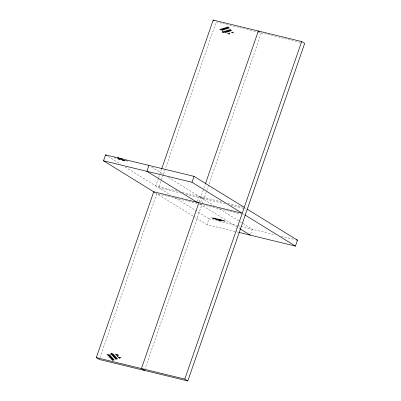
<?xml version="1.0" encoding="UTF-8"?>
<svg xmlns="http://www.w3.org/2000/svg" width="401" height="401" viewBox="0 0 401 401"><rect width="100%" height="100%" fill="white"/><g stroke="black" fill="none" stroke-linecap="round" stroke-linejoin="round"><path stroke-width="0.3" stroke-dasharray="2 1.5" d="M158.425 178.204L155.768 185.879L177.432 191.137M158.631 177.618L161.488 169.352M99.929 357.707L156.741 193.648L197.056 203.432M163.282 174.756L158.786 187.743L181.051 193.142M163.483 174.169L216.209 21.915L257.126 31.839M197.287 201.718L199.132 196.4M199.162 201.853L203.558 189.157M203.758 188.57L205.192 184.435M200.716 202.4L202.144 198.264M144.651 369.837L201.974 204.304M202.179 203.713L261.342 32.862L259.833 31.935M238.269 232.239L206.951 224.64L208.996 218.73L196.796 211.202M250.72 233.978L252.359 229.257L217.878 207.974M106.811 354.213L107.117 354.118M107.007 354.429L107.618 354.238M110.967 353.171L111.533 352.99M107.202 354.649L108.12 354.359M110.856 353.487L112.034 353.111M107.398 354.865L108.616 354.479M110.751 353.802L112.531 353.236M107.593 355.085L109.117 354.599M110.641 354.118L113.032 353.356M107.789 355.306L109.618 354.725M110.531 354.434L113.533 353.476M107.984 355.522L110.12 354.845M110.42 354.745L114.034 353.597M108.18 355.742L114.531 353.717M108.375 355.958L115.032 353.842M108.571 356.178L115.533 353.963M108.766 356.394L116.034 354.083M108.962 356.614L116.531 354.203M109.157 356.83L117.032 354.329M109.353 357.05L117.533 354.449M109.548 357.266L118.034 354.569M109.744 357.486L118.531 354.69M109.939 357.702L118.465 354.99M110.135 357.923L118.355 355.306M110.33 358.138L118.25 355.622M110.526 358.359L118.14 355.938M110.721 358.574L118.029 356.253M110.917 358.795L117.919 356.564M111.112 359.015L118.115 356.785M111.308 359.231L118.616 356.905M111.503 359.451L119.117 357.025M111.699 359.667L119.618 357.151M111.894 359.887L120.115 357.271M112.09 360.103L120.616 357.391M112.285 360.324L121.117 357.512M112.48 360.539L121.618 357.632M211.292 217.758L211.628 217.778M213.492 217.898L213.808 217.918M211.618 217.868L212.129 217.898M213.653 217.999L214.309 218.044M211.949 217.979L212.63 218.024M213.813 218.099L214.806 218.164M212.279 218.089L213.126 218.144M213.974 218.199L215.307 218.284M212.61 218.199L213.628 218.264M214.139 218.299L215.808 218.405M212.941 218.309L214.129 218.385M214.299 218.395L216.309 218.525M213.272 218.42L216.806 218.65M213.603 218.53L217.307 218.771M213.933 218.64L217.808 218.891M214.264 218.751L218.309 219.011M214.595 218.861L218.806 219.131M214.926 218.971L219.307 219.257M215.257 219.081L219.808 219.377M215.583 219.192L220.309 219.497M215.913 219.302L220.806 219.618M216.244 219.412L220.991 219.718M216.575 219.522L221.151 219.818M216.906 219.633L221.317 219.918M217.237 219.743L221.477 220.019M217.568 219.853L221.638 220.119M217.898 219.964L221.798 220.214M218.229 220.074L222.129 220.324M218.56 220.184L222.625 220.45M218.891 220.294L223.126 220.57M219.222 220.405L223.628 220.69M219.553 220.515L224.129 220.811M219.878 220.625L224.625 220.931M220.209 220.735L225.126 221.056M220.54 220.846L225.628 221.177M257.728 31.99L300.484 42.361M182.244 192.305L222.6 202.094M228.014 203.407L241.853 206.766M185.863 194.31L226.214 204.104M231.031 205.272L243.066 208.194M243.668 208.34L246.675 209.066M199.462 204.014L240.42 213.954M242.826 214.535L244.63 214.976M208.996 218.73L237.302 225.603M237.903 225.748L240.314 226.334M240.916 226.48L275.226 234.806M281.241 236.264L294.479 239.477M127.673 161.062L125.423 160.31L127.739 161.132M123.473 159.889L125.739 160.646M123.318 159.929L125.237 160.525M122.967 159.854L125.393 160.711M122.691 159.854L125.713 160.911M122.405 159.849L125.989 161.092M122.034 159.819L125.488 160.971M121.643 159.824L124.49 160.731M121.799 159.924L123.488 160.485M119.693 159.357L122.49 160.245M119.358 159.337L121.488 159.999M114.42 157.778L115.298 158.069M117.894 158.891L120.49 159.758M114.079 157.753L115.242 158.099M118.215 159.092L119.488 159.518M200.901 196.831L203.919 198.69M151.563 167.042L163.773 174.575M168.475 177.478L213.773 205.437M199.919 204.059L239.212 228.309M108.21 156.525L120.41 164.054M125.182 167.001L170.275 194.831M174.515 197.452L196.264 210.876M155.498 192.881L193.157 216.129M193.688 216.455L206.951 224.64M228.089 26.687L233.948 33.233M227.783 26.787L233.452 33.113M227.477 26.882L232.951 32.992M227.172 26.977L232.45 32.872M226.871 27.078L231.948 32.752M226.565 27.173L231.452 32.626M226.259 27.268L230.951 32.506M225.953 27.368L230.45 32.386M225.653 27.463L230.144 32.481M225.347 27.559L230.039 32.797M225.041 27.659L229.928 33.113M224.735 27.754L229.818 33.428M224.435 27.849L229.708 33.744M224.129 27.95L229.598 34.055M223.823 28.045L229.462 34.341M223.517 28.14L228.961 34.22M223.217 28.24L228.465 34.1M222.911 28.336L227.963 33.98M222.605 28.431L227.462 33.854M222.299 28.531L226.961 33.734M221.999 28.626L226.465 33.614M221.693 28.722L225.963 33.494M221.387 28.822L225.462 33.373M221.081 28.917L222.45 30.446M222.645 30.661L224.961 33.248M220.776 29.012L221.948 30.321M222.535 30.977L224.465 33.128M220.475 29.113L221.452 30.2M222.43 31.293L223.964 33.007M220.169 29.208L220.951 30.08M222.319 31.609L223.462 32.887M219.863 29.303L220.45 29.96M222.209 31.925L222.961 32.762M219.558 29.403L219.948 29.839M222.099 32.235L222.465 32.641"/><path stroke-width="0.6" d="M154.726 192.405L103.513 160.796L105.558 154.886L194.049 176.36L244.259 207.352M148.916 165.407L146.871 171.317L197.267 202.42M161.693 168.766L213.192 20.05L301.682 41.524L304.7 43.383L187.808 380.95L99.318 359.476L96.3 357.617L153.723 191.788L242.214 213.257L192.004 182.27L103.513 160.796M192.004 182.27L194.049 176.36M198.956 202.445L141.433 368.564L144.445 370.429M205.507 183.528L258.324 31.002L259.327 31.624M187.808 380.95L184.791 379.085L301.682 41.524M238.871 232.385L295.442 246.114L297.487 240.204L247.277 209.212M296.284 239.913L297.487 240.204M96.3 357.617L184.791 379.085M118.656 158.054L122.906 159.428M118.32 158.029L122.536 159.392M117.979 158.009L121.012 158.976M117.809 157.999L119.508 158.565M117.468 157.974L119.393 158.57M213.192 20.05L214.199 20.672M245.232 215.121L295.442 246.114M239.743 228.635L250.314 235.161M105.558 154.886L106.616 155.543"/></g></svg>
